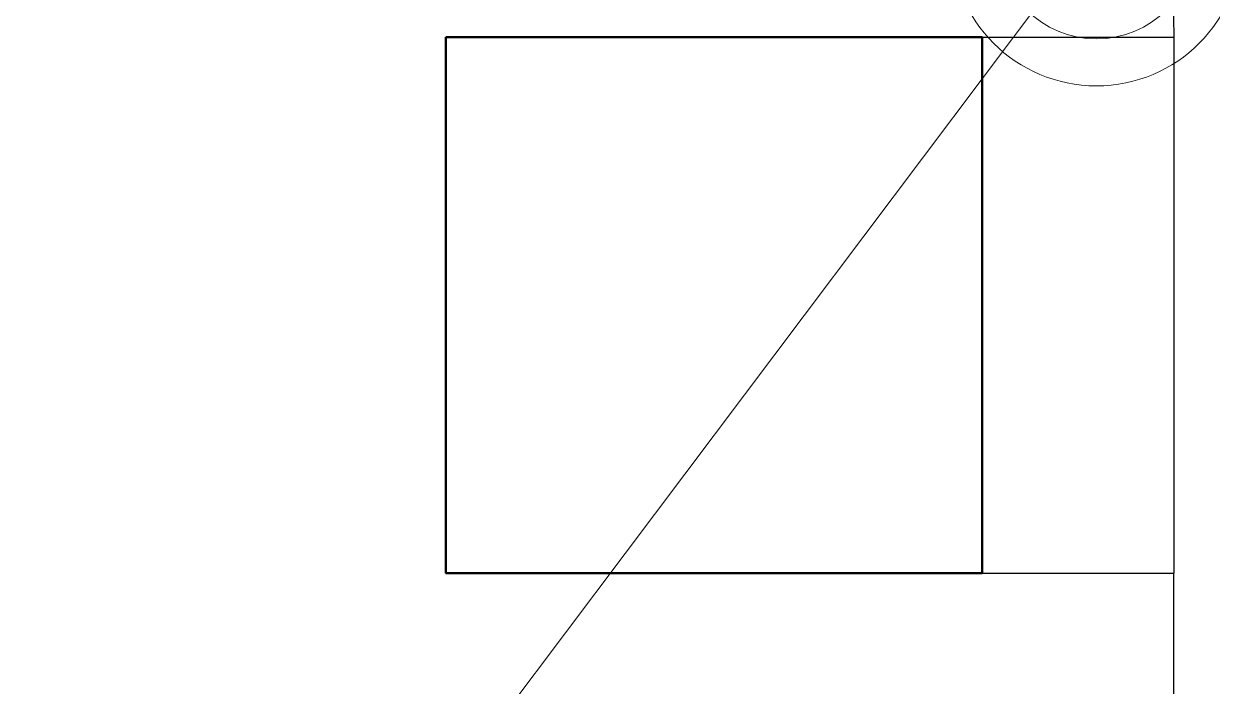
# Model space of a CAD drawing. Header units: millimetres. Extents: x 2402294 to 3337895, y 3394997 to 3969149.
# Drawn here: x 2476344 to 2480111, y 3461898 to 3464000 of the extents above; entities that cross this region are included whole.
import ezdxf

# ---------------------------------------------------------------- set-up
doc = ezdxf.new("R2010")
doc.units = ezdxf.units.MM
doc.header["$MEASUREMENT"] = 0
doc.linetypes.add('HIDDEN', pattern=[0.375, 0.25, -0.125])
doc.layers.add('2', color=2, linetype='HIDDEN')
doc.layers.add('ups wire', color=3, linetype='Continuous')
for name, color, linetype, lineweight in [('electrical poles', 10, 'Continuous', 5), ('landscape', 155, 'Continuous', 20), ('stairs', 6, 'Continuous', 25), ('Wall-0.5', 7, 'Continuous', 50)]:
    doc.layers.add(name, color=color, linetype=linetype, lineweight=lineweight)

# ---------------------------------------------------------------- blocks, each defined once
blk = doc.blocks.new('streetlight')
at = {"layer": '2', "lineweight": 0}
for p, q in [((-2438.7, 1148.1), (-2461.9, 1083.8)), ((-171.9, 380.9), (-2438.7, 1148.1)), ((-2447, 1124.9), (-164.9, 365.5)), ((-2461.9, 1083.8), (-1029.1, 606.5)), ((-2385.6, 851.8), (-2461.9, 1083.8)), ((-2454.7, 1062), (-1056.8, 596.3)), ((-2368.2, 857.6), (-2440.2, 1076.5)), ((-1057.1, 615.8), (-1382.9, 495.9)), ((-1029.1, 606.5), (-1379.5, 477.5)), ((-22.8, -13.8), (-198, 389.7)), ((0, 0), (-171.9, 380.9))]:
    blk.add_line(p, q, dxfattribs=at)
for radius in [164.6, 150.3]:
    blk.add_circle((0, 0), radius, dxfattribs=at)
for radius, end in [(1481.8, 270.8306), (1463.4, 270.7082)]:
    blk.add_arc((-1401, 1959.2), radius, 228.3571, end, dxfattribs=at)
at = {"layer": 'electrical poles', "lineweight": 0, "ltscale": 3}
for radius in [460.8, 312]:
    blk.add_circle((-22.8, -13.8), radius, dxfattribs=at)

msp = doc.modelspace()

# ---------------------------------------------------------------- linework, layer by layer
at = {"layer": 'electrical poles', "ltscale": 5}
msp.add_lwpolyline([(2521196.3, 3469640), (2521794.4, 3470952), (2519201.1, 3483452.6), (2513004.7, 3492825.3), (2490647.9, 3492811.3), (2479721.5, 3493030), (2479721.5, 3473886.1), (2479721.5, 3464277.2), (2473239.3, 3455653), (2486336.7, 3448134.4), (2496746.9, 3452509.8), (2508642.7, 3448942.6), (2526729.7, 3451850.1), (2521132.7, 3467725)], dxfattribs=at)
at = {"layer": 'landscape', "lineweight": 30, "ltscale": 5}
msp.add_lwpolyline([(2477117.2, 3466456.8), (2477489.2, 3466456.8, -0.414214), (2479989.2, 3463956.8)], format="xyb", dxfattribs=at)
for points in [[(2479382.2, 3463956.8), (2479989.2, 3463956.8)], [(2479382.1, 3462256.8), (2479989, 3462256.8), (2479990.1, 3458515.9), (2474990.1, 3458515.9), (2474989.4, 3450115.9), (2481679.5, 3450115.9), (2481679.5, 3448115.9), (2493293.7, 3448115.9)]]:
    msp.add_lwpolyline(points, dxfattribs=at)
at = {"layer": 'stairs', "ltscale": 5}
msp.add_lwpolyline([(2479989.2, 3463956.8), (2479989.2, 3462256.8)], dxfattribs=at)
at = {"layer": 'Wall-0.5', "ltscale": 5}
msp.add_lwpolyline([(2477682.2, 3463956.8), (2479382.2, 3463956.8), (2479382.2, 3462256.8), (2477682.2, 3462256.8)], close=True, dxfattribs=at)

# ---------------------------------------------------------------- block references
at = {"layer": 'ups wire', "xscale": -1}
msp.add_blockref('streetlight', (2479721.5, 3464277.2), dxfattribs=at)

doc.saveas('drawing.dxf')
